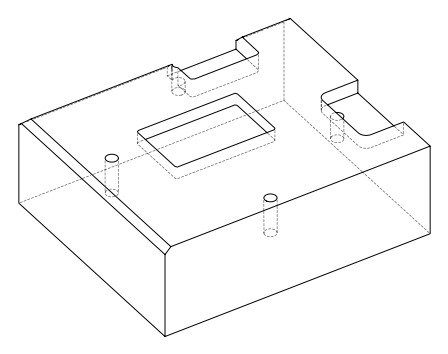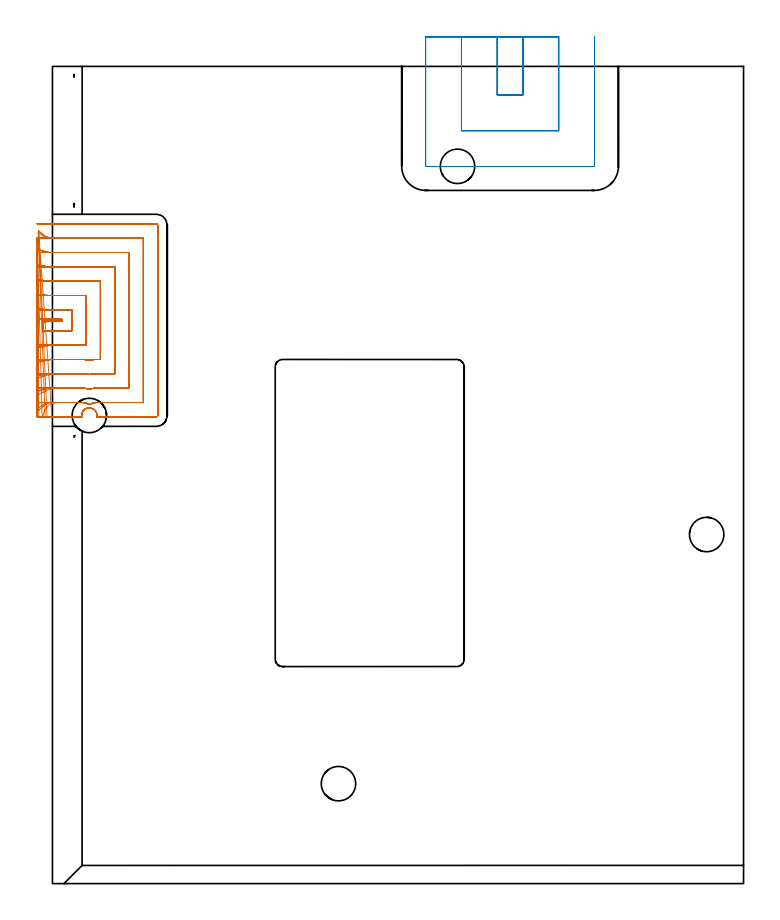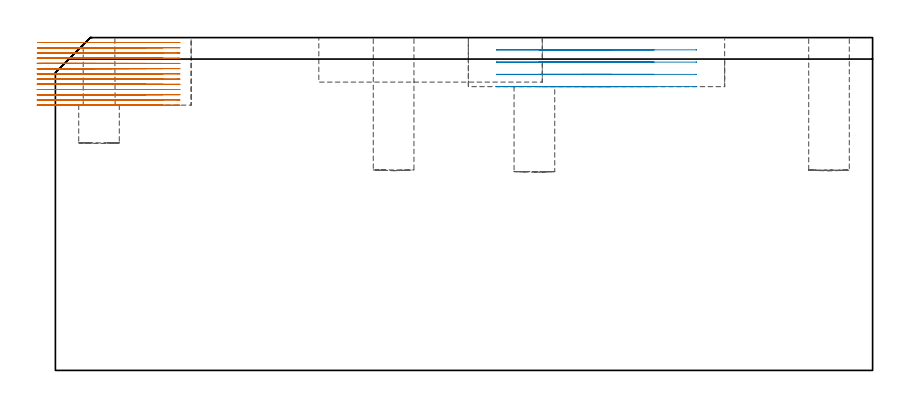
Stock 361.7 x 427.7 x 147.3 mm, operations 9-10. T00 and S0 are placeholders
(PLAN: 10 operations, 4 tool changes, 176.6 min)
(1 INDEXABLE_INSERT_DRILL_BLIND_HOLE_FROM_SOLID | STEP1POCKET | NXT0302_007 | 0.25 min | 14933 mm3)
(2 INDEXABLE_INSERT_DRILL_BLIND_HOLE_FROM_SOLID_1 | STEP1POCKET_1 | NXT0302_007 | 0.17 min | 15083 mm3)
(3 INDEXABLE_INSERT_DRILL_BLIND_HOLE_FROM_SOLID_2 | STEP1POCKET_2 | NXT0302_007 | 0.2 min | 11858 mm3)
(4 INDEXABLE_INSERT_DRILL_BLIND_HOLE_FROM_SOLID_3 | STEP1POCKET_3 | NXT0302_007 | 0.25 min | 14906 mm3)
(5 AREA_MILL | FG_CHAMFER_SURFACE | UGT0205_001 | 11.59 min | 29566 mm3)
(6 AREA_MILL_1 | FG_CHAMFER_SURFACE_1 | UGT0205_001 | 3.97 min | 10173 mm3)
(7 AREA_MILL_2 | FG_CHAMFER_SURFACE_2 | UGT0205_001 | 11.43 min | 15770 mm3)
(8 MILL_RECTANGULAR_POCKET | POCKET_RECTANGULAR_STRAIGHT | UGT0201_014 | Follow Part, ap 1.5, ae 75% | 99.35 min | 312880 mm3)
(9 MILL_SLOT | SLOT_PARTIAL_RECTANGULAR | NXT0201_013 | Follow Part, ap 2.5, ae 75% | 44.05 min | 190687 mm3)
(10 MILL_SLOT_1 | SLOT_PARTIAL_RECTANGULAR_1 | UGT0201_107 | Follow Part, ap 6.25, ae 75% | 5.37 min | 152720 mm3)
(TOOL NXT0302_007 | Index. Insert Drill 18mm [880-D1800L25-05] | D18 PA176 FL90 Z2)
(TOOL UGT0205_001 | Chamfer Mill 20 x 3 x 45 deg. | D20 FL50 Z2)
(TOOL UGT0201_014 | End mill 6 mm | D6 FL24 Z4)
(TOOL NXT0201_013 | ENDMILL 10mm | D10 FL30 Z4)
(TOOL UGT0201_107 | End Mill 25 mm | D25 FL25 Z2)
(OP 9 MILL_SLOT)
G17 G21 G94 G90
T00 M6
G54
G17 G0 G90 X-7.985 Y295.847 S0 M3
G43 Z157.423 H0
Z145.113
G94 G1 X-5. Y295.548 F250.
G3 X-0.022 Y295.3 R50. F500.
G1 X5.1
Y294.3
X2.708
G3 X-5. Y293.702 R50.
G1 Y288.635
G2 X2.708 Y289.3 R45.
G1 X10.1
Y300.3
X-0.022
G2 X-5. Y300.576 R45.
G1 X-7.982 Y300.908 F250.
X-7.936 Y280.383
X-5. Y280.999
G2 X2.708 Y281.8 R37.5 F500.
G1 X14.96
G2 X17.6 Y281.707 R37.5
G1 Y307.8
X-0.022
G2 X-5. Y308.132 R37.5
G1 X-7.973 Y308.53 F250.
X-7.899 Y272.522
X-5. Y273.293
G2 X2.708 Y274.3 R30. F500.
G1 X14.96
G2 X19.094 Y274.014 R30.
X23.228 Y274.3 R30.
G1 X25.1
Y315.3
X-0.022
G2 X-5. Y315.716 R30.
G1 X-7.958 Y316.214 F250.
X-7.818 Y264.411
X-5. Y265.438
G2 X2.708 Y266.8 R22.5 F500.
G1 X14.96
G2 X19.094 Y266.417 R22.5
X23.228 Y266.8 R22.5
G1 X32.6
Y322.8
X-0.022
G2 X-5. Y323.358 R22.5
G1 X-7.926 Y324.021 F250.
X-7.574 Y255.626
X-5. Y257.168
G2 X2.708 Y259.3 R15. F500.
G1 X14.96
G2 X19.094 Y258.719 R15.
X23.228 Y259.3 R15.
G1 X40.1
Y330.3
X-0.022
G2 X-5. Y331.15 R15.
G1 X-7.83 Y332.146 F250.
X-5.364 Y244.012
X-4.35 Y246.835
G2 X2.708 Y251.8 R7.5 F500.
G1 X14.96
G2 X19.094 Y250.558 R7.5
X23.228 Y251.8 R7.5
G1 X47.6
Y337.8
X-0.022
G2 X-5. Y339.69 R7.5
G1 X-7.244 Y341.681 F250.
X-0.292 Y244.3 F500.
X2.708 F250.
X14.96 F500.
G3 X15.337 Y245.55 R5.
G2 X15.678 Y246.691 R3.811
G1 X15.964 Y247.204
G2 X21.338 Y248.436 R4.015
G1 X21.625 Y248.252
G2 X23.215 Y245.813 R4.138
X23.228 Y244.3 R4.049
G1 X54.2
G3 X55.1 Y245.2 R0.9
G1 Y344.4
G3 X54.2 Y345.3 R0.9
G1 X-0.022
X-3.022 F250.
G0 Z157.423
X-7.985 Y295.847
Z142.804
G1 X-5. Y295.548
G3 X-0.022 Y295.3 R50. F500.
G1 X5.1
Y294.3
X0.171
G3 X-5. Y294.032 R50.
G1 Y289.002
G2 X0.171 Y289.3 R45.
G1 X10.1
Y300.3
X-0.022
G2 X-5. Y300.576 R45.
G1 X-7.982 Y300.908 F250.
X-7.971 Y281.028
X-5. Y281.442
G2 X0.171 Y281.8 R37.5 F500.
G1 X15.368
G2 X17.6 Y281.733 R37.5
G1 Y307.8
X-0.022
G2 X-5. Y308.132 R37.5
G1 X-7.973 Y308.53 F250.
X-7.955 Y273.334
X-5. Y273.851
G2 X0.171 Y274.3 R30. F500.
G1 X15.368
G2 X19.298 Y274.041 R30.
X23.228 Y274.3 R30.
G1 X25.1
Y315.3
X-0.022
G2 X-5. Y315.716 R30.
G1 X-7.958 Y316.214 F250.
X-7.92 Y265.508
X-5. Y266.198
G2 X0.171 Y266.8 R22.5 F500.
G1 X15.368
G2 X19.298 Y266.454 R22.5
X23.228 Y266.8 R22.5
G1 X32.6
Y322.8
X-0.022
G2 X-5. Y323.358 R22.5
G1 X-7.926 Y324.021 F250.
X-7.816 Y257.346
X-5. Y258.381
G2 X0.171 Y259.3 R15. F500.
G1 X15.368
G2 X19.298 Y258.776 R15.
X23.228 Y259.3 R15.
G1 X40.1
Y330.3
X-0.022
G2 X-5. Y331.15 R15.
G1 X-7.83 Y332.146 F250.
X-7.173 Y247.664
X-5. Y249.732
G2 X0.171 Y251.8 R7.5 F500.
G1 X15.368
G2 X19.298 Y250.688 R7.5
X23.228 Y251.8 R7.5
G1 X47.6
Y337.8
X-0.022
G2 X-5. Y339.69 R7.5
G1 X-7.244 Y341.682 F250.
X-2.829 Y244.3 F500.
X0.171 F250.
X15.368 F500.
G2 X15.302 Y244.932 R4.271
X15.678 Y246.691 R3.966
G1 X15.964 Y247.204
G2 X21.338 Y248.436 R4.015
G1 X21.625 Y248.252
G2 X23.215 Y245.813 R4.138
X23.228 Y244.3 R4.049
G1 X54.2
G3 X55.1 Y245.2 R0.9
G1 Y344.4
G3 X54.2 Y345.3 R0.9
G1 X-0.022
X-3.022 F250.
G0 Z157.423
X-7.989 Y295.73
Z140.494
G1 X-5. Y295.477
G3 X-0.792 Y295.3 R50. F500.
G1 X5.1
Y294.3
X-0.821
G3 X-5. Y294.125 R50.
G1 Y289.106
G2 X-0.821 Y289.3 R45.
G1 X10.1
Y300.3
X-0.792
G2 X-5. Y300.497 R45.
G1 X-7.987 Y300.778 F250.
X-7.981 Y281.232
X-5. Y281.566
G2 X-0.821 Y281.8 R37.5 F500.
G1 X15.37
G2 X17.6 Y281.734 R37.5
G1 Y307.8
X-0.792
G2 X-5. Y308.037 R37.5
G1 X-7.981 Y308.373 F250.
X-7.971 Y273.59
X-5. Y274.008
G2 X-0.821 Y274.3 R30. F500.
G1 X15.37
G2 X19.299 Y274.042 R30.
X23.228 Y274.3 R30.
G1 X25.1
Y315.3
X-0.792
G2 X-5. Y315.597 R30.
G1 X-7.97 Y316.017 F250.
X-7.948 Y265.851
X-5. Y266.409
G2 X-0.821 Y266.8 R22.5 F500.
G1 X15.37
G2 X19.299 Y266.454 R22.5
X23.228 Y266.8 R22.5
G1 X32.6
Y322.8
X-0.792
G2 X-5. Y323.197 R22.5
G1 X-7.947 Y323.758 F250.
X-7.881 Y257.871
X-5. Y258.706
G2 X-0.821 Y259.3 R15. F500.
G1 X15.37
G2 X19.299 Y258.776 R15.
X23.228 Y259.3 R15.
G1 X40.1
Y330.3
X-0.792
G2 X-5. Y330.902 R15.
G1 X-7.88 Y331.744 F250.
X-7.491 Y248.857
X-5. Y250.528
G2 X-0.821 Y251.8 R7.5 F500.
G1 X15.37
G2 X19.299 Y250.688 R7.5
X23.228 Y251.8 R7.5
G1 X47.6
Y337.8
X-0.792
G2 X-5. Y339.091 R7.5
G1 X-7.483 Y340.774 F250.
X-3.821 Y244.3 F500.
X-0.821 F250.
X15.37 F500.
G2 X15.466 Y246.134 R4.124
X15.678 Y246.691 R3.966
G1 X15.926 Y247.135
G2 X17.665 Y248.64 R4.061
X19.453 Y248.987 R4.015
X22.082 Y247.861 R4.022
X23.095 Y246.242 R4.138
X23.263 Y244.53 R4.002
X23.228 Y244.3 R4.049
G1 X54.2
G3 X55.1 Y245.2 R0.9
G1 Y344.4
G3 X54.2 Y345.3 R0.9
G1 X-0.792
X-3.792 F250.
G0 Z157.423
X-8. Y295.357
Z138.185
G1 X-5. Y295.307
G3 X-4.167 Y295.3 R50. F500.
G1 X5.1
Y294.3
X-4.166
G3 X-5. Y294.293 R50.
G1 Y289.292
G2 X-4.166 Y289.3 R45.
G1 X10.1
Y300.3
X-4.167
G2 X-5. Y300.308 R45.
G1 X-7.999 Y300.363 F250.
Y281.724
X-5. Y281.791
G2 X-4.166 Y281.8 R37.5 F500.
G1 X15.371
G2 X17.6 Y281.734 R37.5
G1 Y307.8
X-4.167
G2 X-5. Y307.809 R37.5
G1 X-7.999 Y307.876 F250.
Y274.205
X-5. Y274.288
G2 X-4.166 Y274.3 R30. F500.
G1 X15.371
G2 X19.3 Y274.042 R30.
X23.228 Y274.3 R30.
G1 X25.1
Y315.3
X-4.167
G2 X-5. Y315.312 R30.
G1 X-7.999 Y315.395 F250.
X-7.998 Y266.673
X-5. Y266.785
G2 X-4.166 Y266.8 R22.5 F500.
G1 X15.371
G2 X19.3 Y266.454 R22.5
X23.228 Y266.8 R22.5
G1 X32.6
Y322.8
X-4.167
G2 X-5. Y322.815 R22.5
G1 X-7.998 Y322.926 F250.
X-7.995 Y259.11
X-5. Y259.277
G2 X-4.166 Y259.3 R15. F500.
G1 X15.371
G2 X19.3 Y258.776 R15.
X23.228 Y259.3 R15.
G1 X40.1
Y330.3
X-4.167
G2 X-5. Y330.323 R15.
G1 X-7.995 Y330.49 F250.
X-7.981 Y251.42
X-5. Y251.754
G2 X-4.166 Y251.8 R7.5 F500.
G1 X15.371
G2 X19.3 Y250.689 R7.5
X23.228 Y251.8 R7.5
G1 X47.6
Y337.8
X-4.167
G2 X-5. Y337.846 R7.5
G1 X-7.981 Y338.179 F250.
X-7.166 Y244.3
X-4.166
X15.371 F500.
G2 X15.787 Y246.903 R4.08
X17.665 Y248.64 R4.061
X19.453 Y248.987 R4.015
X22.076 Y247.867 R4.022
X23.097 Y246.236 R4.139
X23.263 Y244.53 R4.002
X23.228 Y244.3 R4.049
G1 X54.2
G3 X55.1 Y245.2 R0.9
G1 Y344.4
G3 X54.2 Y345.3 R0.9
G1 X-4.167
X-7.167 F250.
G0 X-8. Y295.301 Z135.875
G1 X-5. Y295.3
X5.1 F500.
Y294.3
X-5.
Y289.3
X10.1
Y300.3
X-5.
X-8. Y300.301 F250.
Y281.799
X-5. Y281.8
X10.1 F500.
X15.371
G2 X17.6 Y281.734 R37.5
G1 Y307.8
X-5.
X-8. Y307.801 F250.
Y274.298
X-5. Y274.3
X15.371 F500.
G2 X19.3 Y274.042 R30.
X23.228 Y274.3 R30.
G1 X25.1
Y315.3
X-5.
X-8. Y315.302 F250.
Y266.798
X-5. Y266.8
X15.371 F500.
G2 X19.3 Y266.454 R22.5
X23.228 Y266.8 R22.5
G1 X32.6
Y322.8
X-5.
X-8. Y322.802 F250.
Y259.297
X-5. Y259.3
X15.371 F500.
G2 X19.3 Y258.776 R15.
X23.228 Y259.3 R15.
G1 X40.1
Y330.3
X-5.
X-8. Y330.303 F250.
Y251.793
X-5. Y251.8
X15.371 F500.
G2 X19.3 Y250.689 R7.5
X23.228 Y251.8 R7.5
G1 X47.6
Y337.8
X-5.
X-8. Y337.806 F250.
X-7.984 Y244.3
X-4.984
X15.371 F500.
G2 X15.964 Y247.204 R4.08
X21.338 Y248.436 R4.015
G1 X21.624 Y248.252
G2 X23.215 Y245.813 R4.139
X23.287 Y245.243 R4.049
X23.228 Y244.3 R4.049
G1 X54.2
G3 X55.1 Y245.2 R0.9
G1 Y344.4
G3 X54.2 Y345.3 R0.9
G1 X-4.984
X-7.984 F250.
G0 X-8. Y295.3 Z133.566
G1 X-5.
X5.1 F500.
Y294.3
X-5.
Y289.3
X10.1
Y300.3
X-5.
X-8. F250.
Y281.8
X-5.
X15.371 F500.
G2 X17.6 Y281.734 R37.5
G1 Y307.8
X-5.
X-8. F250.
Y274.3
X-5.
X15.371 F500.
G2 X19.3 Y274.042 R30.
X23.228 Y274.3 R30.
G1 X25.1
Y315.3
X-5.
X-8. F250.
Y266.8
X-5.
X15.371 F500.
G2 X19.3 Y266.454 R22.5
X23.228 Y266.8 R22.5
G1 X32.6
Y322.8
X-5.
X-8. F250.
Y259.3
X-5.
X15.371 F500.
G2 X19.3 Y258.776 R15.
X23.228 Y259.3 R15.
G1 X40.1
Y330.3
X-5.
X-8. F250.
Y251.8
X-5.
X15.371 F500.
G2 X19.3 Y250.689 R7.5
X23.228 Y251.8 R7.5
G1 X47.6
Y337.8
X-5.
X-8. F250.
Y244.3
X-5.
X15.371 F500.
G2 X15.964 Y247.204 R4.08
X21.338 Y248.436 R4.015
G1 X21.625 Y248.252
G2 X23.215 Y245.813 R4.138
X23.228 Y244.3 R4.049
G1 X54.2
G3 X55.1 Y245.2 R0.9
G1 Y344.4
G3 X54.2 Y345.3 R0.9
G1 X-5.
X-8. F250.
G0 Y295.3 Z131.257
G1 X-5.
X5.1 F500.
Y294.3
X-5.
Y289.3
X10.1
Y300.3
X-5.
X-8. F250.
Y281.8
X-5.
X15.371 F500.
G2 X17.6 Y281.734 R37.5
G1 Y307.8
X-5.
X-8. F250.
Y274.3
X-5.
X15.371 F500.
G2 X19.3 Y274.042 R30.
X23.228 Y274.3 R30.
G1 X25.1
Y315.3
X-5.
X-8. F250.
Y266.8
X-5.
X15.371 F500.
G2 X19.3 Y266.454 R22.5
X23.228 Y266.8 R22.5
G1 X32.6
Y322.8
X-5.
X-8. F250.
Y259.3
X-5.
X15.371 F500.
G2 X19.3 Y258.776 R15.
X23.228 Y259.3 R15.
G1 X40.1
Y330.3
X-5.
X-8. F250.
Y251.8
X-5.
X15.371 F500.
G2 X19.3 Y250.689 R7.5
X23.228 Y251.8 R7.5
G1 X47.6
Y337.8
X-5.
X-8. F250.
Y244.3
X-5.
X15.371 F500.
G2 X15.964 Y247.204 R4.08
X21.338 Y248.436 R4.015
G1 X21.625 Y248.252
G2 X23.215 Y245.813 R4.138
X23.228 Y244.3 R4.049
G1 X54.2
G3 X55.1 Y245.2 R0.9
G1 Y344.4
G3 X54.2 Y345.3 R0.9
G1 X-5.
X-8. F250.
G0 Y295.3 Z128.947
G1 X-5.
X5.1 F500.
Y294.3
X-5.
Y289.3
X10.1
Y300.3
X-5.
X-8. F250.
Y281.8
X-5.
X15.371 F500.
G2 X17.6 Y281.734 R37.5
G1 Y307.8
X-5.
X-8. F250.
Y274.3
X-5.
X15.371 F500.
G2 X19.3 Y274.042 R30.
X23.228 Y274.3 R30.
G1 X25.1
Y315.3
X-5.
X-8. F250.
Y266.8
X-5.
X15.371 F500.
G2 X19.3 Y266.454 R22.5
X23.228 Y266.8 R22.5
G1 X32.6
Y322.8
X-5.
X-8. F250.
Y259.3
X-5.
X15.371 F500.
G2 X19.3 Y258.776 R15.
X23.228 Y259.3 R15.
G1 X40.1
Y330.3
X-5.
X-8. F250.
Y251.8
X-5.
X15.371 F500.
G2 X19.3 Y250.689 R7.5
X23.228 Y251.8 R7.5
G1 X47.6
Y337.8
X-5.
X-8. F250.
Y244.3
X-5.
X15.371 F500.
G2 X15.964 Y247.204 R4.08
X21.338 Y248.436 R4.015
G1 X21.625 Y248.252
G2 X23.215 Y245.813 R4.138
X23.288 Y245.23 R4.049
X23.228 Y244.3 R4.049
G1 X54.2
G3 X55.1 Y245.2 R0.9
G1 Y344.4
G3 X54.2 Y345.3 R0.9
G1 X-5.
X-8. F250.
G0 Y295.3 Z126.638
G1 X-5.
X5.1 F500.
Y294.3
X-5.
Y289.3
X10.1
Y300.3
X-5.
X-8. F250.
Y281.8
X-5.
X15.371 F500.
G2 X17.6 Y281.734 R37.5
G1 Y307.8
X-5.
X-8. F250.
Y274.3
X-5.
X15.371 F500.
G2 X19.3 Y274.042 R30.
X23.228 Y274.3 R30.
G1 X25.1
Y315.3
X-5.
X-8. F250.
Y266.8
X-5.
X15.371 F500.
G2 X19.3 Y266.454 R22.5
X23.228 Y266.8 R22.5
G1 X32.6
Y322.8
X-5.
X-8. F250.
Y259.3
X-5.
X15.371 F500.
G2 X19.3 Y258.776 R15.
X23.228 Y259.3 R15.
G1 X40.1
Y330.3
X-5.
X-8. F250.
Y251.8
X-5.
X15.371 F500.
G2 X19.3 Y250.689 R7.5
X23.228 Y251.8 R7.5
G1 X47.6
Y337.8
X-5.
X-8. F250.
Y244.3
X-5.
X15.371 F500.
G2 X15.964 Y247.204 R4.08
X21.338 Y248.436 R4.015
G1 X21.624 Y248.252
G2 X23.215 Y245.813 R4.141
X23.288 Y245.23 R4.049
X23.228 Y244.3 R4.049
G1 X54.2
G3 X55.1 Y245.2 R0.9
G1 Y344.4
G3 X54.2 Y345.3 R0.9
G1 X-5.
X-8. F250.
G0 Y295.3 Z124.328
G1 X-5.
X5.1 F500.
Y294.3
X-5.
Y289.3
X10.1
Y300.3
X-5.
X-8. F250.
Y281.8
X-5.
X15.371 F500.
G2 X17.6 Y281.734 R37.5
G1 Y307.8
X-5.
X-8. F250.
Y274.3
X-5.
X15.371 F500.
G2 X19.3 Y274.042 R30.
X23.228 Y274.3 R30.
G1 X25.1
Y315.3
X-5.
X-8. F250.
Y266.8
X-5.
X15.371 F500.
G2 X19.3 Y266.454 R22.5
X23.228 Y266.8 R22.5
G1 X32.6
Y322.8
X-5.
X-8. F250.
Y259.3
X-5.
X15.371 F500.
G2 X19.3 Y258.776 R15.
X23.228 Y259.3 R15.
G1 X40.1
Y330.3
X-5.
X-8. F250.
Y251.8
X-5.
X15.371 F500.
G2 X19.3 Y250.689 R7.5
X23.228 Y251.8 R7.5
G1 X47.6
Y337.8
X-5.
X-8. F250.
Y244.3
X-5.
X15.371 F500.
G2 X15.964 Y247.204 R4.08
X21.338 Y248.436 R4.015
G1 X21.624 Y248.252
G2 X23.215 Y245.813 R4.141
X23.288 Y245.233 R4.049
X23.228 Y244.3 R4.049
G1 X54.2
G3 X55.1 Y245.2 R0.9
G1 Y344.4
G3 X54.2 Y345.3 R0.9
G1 X-5.
X-8. F250.
G0 Y295.3 Z122.019
G1 X-5.
X5.1 F500.
Y294.3
X-5.
Y289.3
X10.1
Y300.3
X-5.
X-8. F250.
Y281.8
X-5.
X15.371 F500.
G2 X17.6 Y281.734 R37.5
G1 Y307.8
X-5.
X-8. F250.
Y274.3
X-5.
X15.371 F500.
G2 X19.3 Y274.042 R30.
X23.228 Y274.3 R30.
G1 X25.1
Y315.3
X-5.
X-8. F250.
Y266.8
X-5.
X15.371 F500.
G2 X19.3 Y266.454 R22.5
X23.228 Y266.8 R22.5
G1 X32.6
Y322.8
X-5.
X-8. F250.
Y259.3
X-5.
X15.371 F500.
G2 X19.3 Y258.776 R15.
X23.228 Y259.3 R15.
G1 X40.1
Y330.3
X-5.
X-8. F250.
Y251.8
X-5.
X15.371 F500.
G2 X19.3 Y250.689 R7.5
X23.228 Y251.8 R7.5
G1 X47.6
Y337.8
X-5.
X-8. F250.
Y244.3
X-5.
X15.371 F500.
G2 X15.964 Y247.204 R4.08
X21.338 Y248.436 R4.015
G1 X21.624 Y248.252
G2 X23.215 Y245.813 R4.141
X23.288 Y245.222 R4.049
X23.228 Y244.3 R4.049
G1 X54.2
G3 X55.1 Y245.2 R0.9
G1 Y344.4
G3 X54.2 Y345.3 R0.9
G1 X-5.
X-8. F250.
G0 Y295.3 Z119.709
G1 X-5.
X5.1 F500.
Y294.3
X-5.
Y289.3
X10.1
Y300.3
X-5.
X-8. F250.
Y281.8
X-5.
X15.371 F500.
G2 X17.6 Y281.734 R37.5
G1 Y307.8
X-5.
X-8. F250.
Y274.3
X-5.
X15.371 F500.
G2 X19.3 Y274.042 R30.
X23.228 Y274.3 R30.
G1 X25.1
Y315.3
X-5.
X-8. F250.
Y266.8
X-5.
X15.371 F500.
G2 X19.3 Y266.454 R22.5
X23.228 Y266.8 R22.5
G1 X32.6
Y322.8
X-5.
X-8. F250.
Y259.3
X-5.
X15.371 F500.
G2 X19.3 Y258.776 R15.
X23.228 Y259.3 R15.
G1 X40.1
Y330.3
X-5.
X-8. F250.
Y251.8
X-5.
X15.371 F500.
G2 X19.3 Y250.689 R7.5
X23.228 Y251.8 R7.5
G1 X47.6
Y337.8
X-5.
X-8. F250.
Y244.3
X-5.
X15.371 F500.
G2 X15.964 Y247.204 R4.08
X21.338 Y248.436 R4.015
G1 X21.625 Y248.252
G2 X23.215 Y245.813 R4.138
X23.228 Y244.3 R4.049
G1 X54.2
G3 X55.1 Y245.2 R0.9
G1 Y344.4
G3 X54.2 Y345.3 R0.9
G1 X-5.
X-8. F250.
G0 Y295.3 Z117.4
G1 X-5.
X5.1 F500.
Y294.3
X-5.
Y289.3
X10.1
Y300.3
X-5.
X-8. F250.
Y281.8
X-5.
X15.371 F500.
G2 X17.6 Y281.734 R37.5
G1 Y307.8
X-5.
X-8. F250.
Y274.3
X-5.
X15.371 F500.
G2 X19.3 Y274.042 R30.
X23.228 Y274.3 R30.
G1 X25.1
Y315.3
X-5.
X-8. F250.
Y266.8
X-5.
X15.371 F500.
G2 X19.3 Y266.454 R22.5
X23.228 Y266.8 R22.5
G1 X32.6
Y322.8
X-5.
X-8. F250.
Y259.3
X-5.
X15.371 F500.
G2 X19.3 Y258.776 R15.
X23.228 Y259.3 R15.
G1 X40.1
Y330.3
X-5.
X-8. F250.
Y251.8
X-5.
X15.371 F500.
G2 X19.3 Y250.689 R7.5
X23.228 Y251.8 R7.5
G1 X47.6
Y337.8
X-5.
X-8. F250.
Y244.3
X-5.
X15.371 F500.
G2 X15.964 Y247.204 R4.08
X21.338 Y248.436 R4.015
G1 X21.625 Y248.252
G2 X23.215 Y245.813 R4.138
X23.228 Y244.3 R4.049
G1 X54.2
G3 X55.1 Y245.2 R0.9
G1 Y344.4
G3 X54.2 Y345.3 R0.9
G1 X-5.
X-8. F250.
G0 Z157.423
M5
M2
(OP 10 MILL_SLOT_1)
G17 G21 G94 G90
T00 M6
G54
G17 G0 G90 X232.8 Y443.2 S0 M3
G43 Z157.301 H0
Z141.876
G94 G1 Y440.2 F250.
Y412.8 F500.
X246.2
Y440.2
Y443.2 F250.
X214.05
Y440.2
Y394.05 F500.
X264.95
Y440.2
Y443.2 F250.
X195.3
Y440.2
Y375.4 F500.
X195.305 Y375.345
X195.345 Y375.305
X195.4 Y375.3
X283.6
X283.655 Y375.305
X283.695 Y375.345
X283.7 Y375.4
Y440.2
Y443.2 F250.
G0 X232.8 Z136.451
G1 Y440.2
Y412.8 F500.
X246.2
Y440.2
Y443.2 F250.
X214.05
Y440.2
Y394.05 F500.
X264.95
Y440.2
Y443.2 F250.
X195.3
Y440.2
Y375.4 F500.
X195.305 Y375.345
X195.345 Y375.305
X195.4 Y375.3
X283.6
X283.655 Y375.305
X283.695 Y375.345
X283.7 Y375.4
Y440.2
Y443.2 F250.
G0 X232.8 Z131.025
G1 Y440.2
Y412.8 F500.
X246.2
Y440.2
Y443.2 F250.
X214.05
Y440.2
Y394.05 F500.
X264.95
Y440.2
Y443.2 F250.
X195.3
Y440.2
Y375.4 F500.
X195.305 Y375.345
X195.345 Y375.305
X195.4 Y375.3
X283.6
X283.655 Y375.305
X283.695 Y375.345
X283.7 Y375.4
Y440.2
Y443.2 F250.
G0 X232.8 Z125.6
G1 Y440.2
Y412.8 F500.
X246.2
Y440.2
Y443.2 F250.
X214.05
Y440.2
Y394.05 F500.
X264.95
Y440.2
Y443.2 F250.
X195.3
Y440.2
Y375.4 F500.
X195.305 Y375.345
X195.345 Y375.305
X195.4 Y375.3
X283.6
X283.655 Y375.305
X283.695 Y375.345
X283.7 Y375.4
Y440.2
Y443.2 F250.
G0 Z157.301
M5
M2
